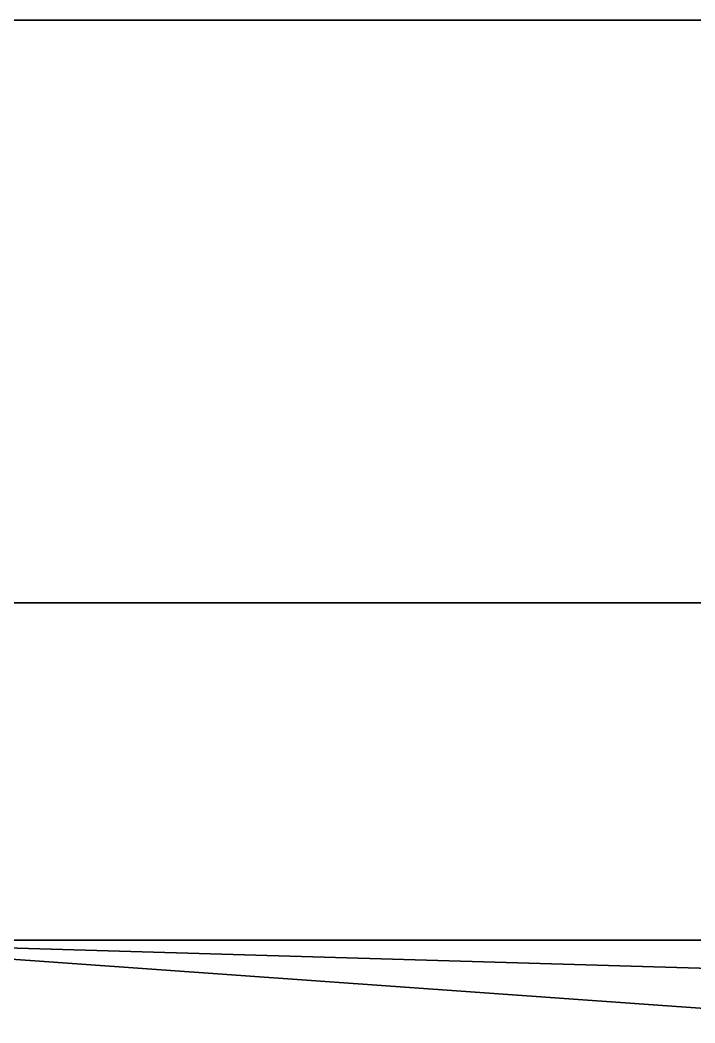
# Model space of a CAD drawing. Header units: millimetres. Extents: x -0.88 to 1, y -1.7 to 8.
# Drawn here: x -0.44 to 0, y 1.026 to 1.68 of the extents above; entities that cross this region are included whole.
import ezdxf

# ---------------------------------------------------------------- set-up
doc = ezdxf.new("R2010")
doc.units = ezdxf.units.MM

msp = doc.modelspace()

# ---------------------------------------------------------------- linework, layer by layer
for points in [[(0.62, 1.68, 0.64), (0.62, 1.3, 0.28), (-0.62, 1.3, 0.28), (-0.62, 1.68, 0.64)], [(0.62, 1.08, 0.88), (0.62, 1.68, 0.64), (-0.62, 1.68, 0.64), (-0.62, 1.08, 0.88)], [(0.62, 1.3, 0.28), (0.62, -1.14, 0.28), (-0.62, -1.14, 0.28), (-0.62, 1.3, 0.28)], [(0.12256, 1.02715, 0.97756), (-0.62, 1.08, 0.88), (-0.54, 0.97703, 1.07011), (-0.11, 0.97703, 1.07011)], [(-0.62, 1.08, 0.88), (-0.62, 1.08, 0.88), (0.12256, 1.02715, 0.97756), (0.255, 1.05436, 0.92734)], [(0.74, 1.08, 0.88), (-0.62, 1.08, 0.88), (0.255, 1.05436, 0.92734), (0.41, 1.05436, 0.92734)], [(-0.11, 0.97703, 1.07011), (-0.11, 0.97703, 1.07011), (0.0555, 0.95542, 1.11), (0.12256, 1.02715, 0.97756)]]:
    msp.add_3dface(points)

doc.saveas('drawing.dxf')
